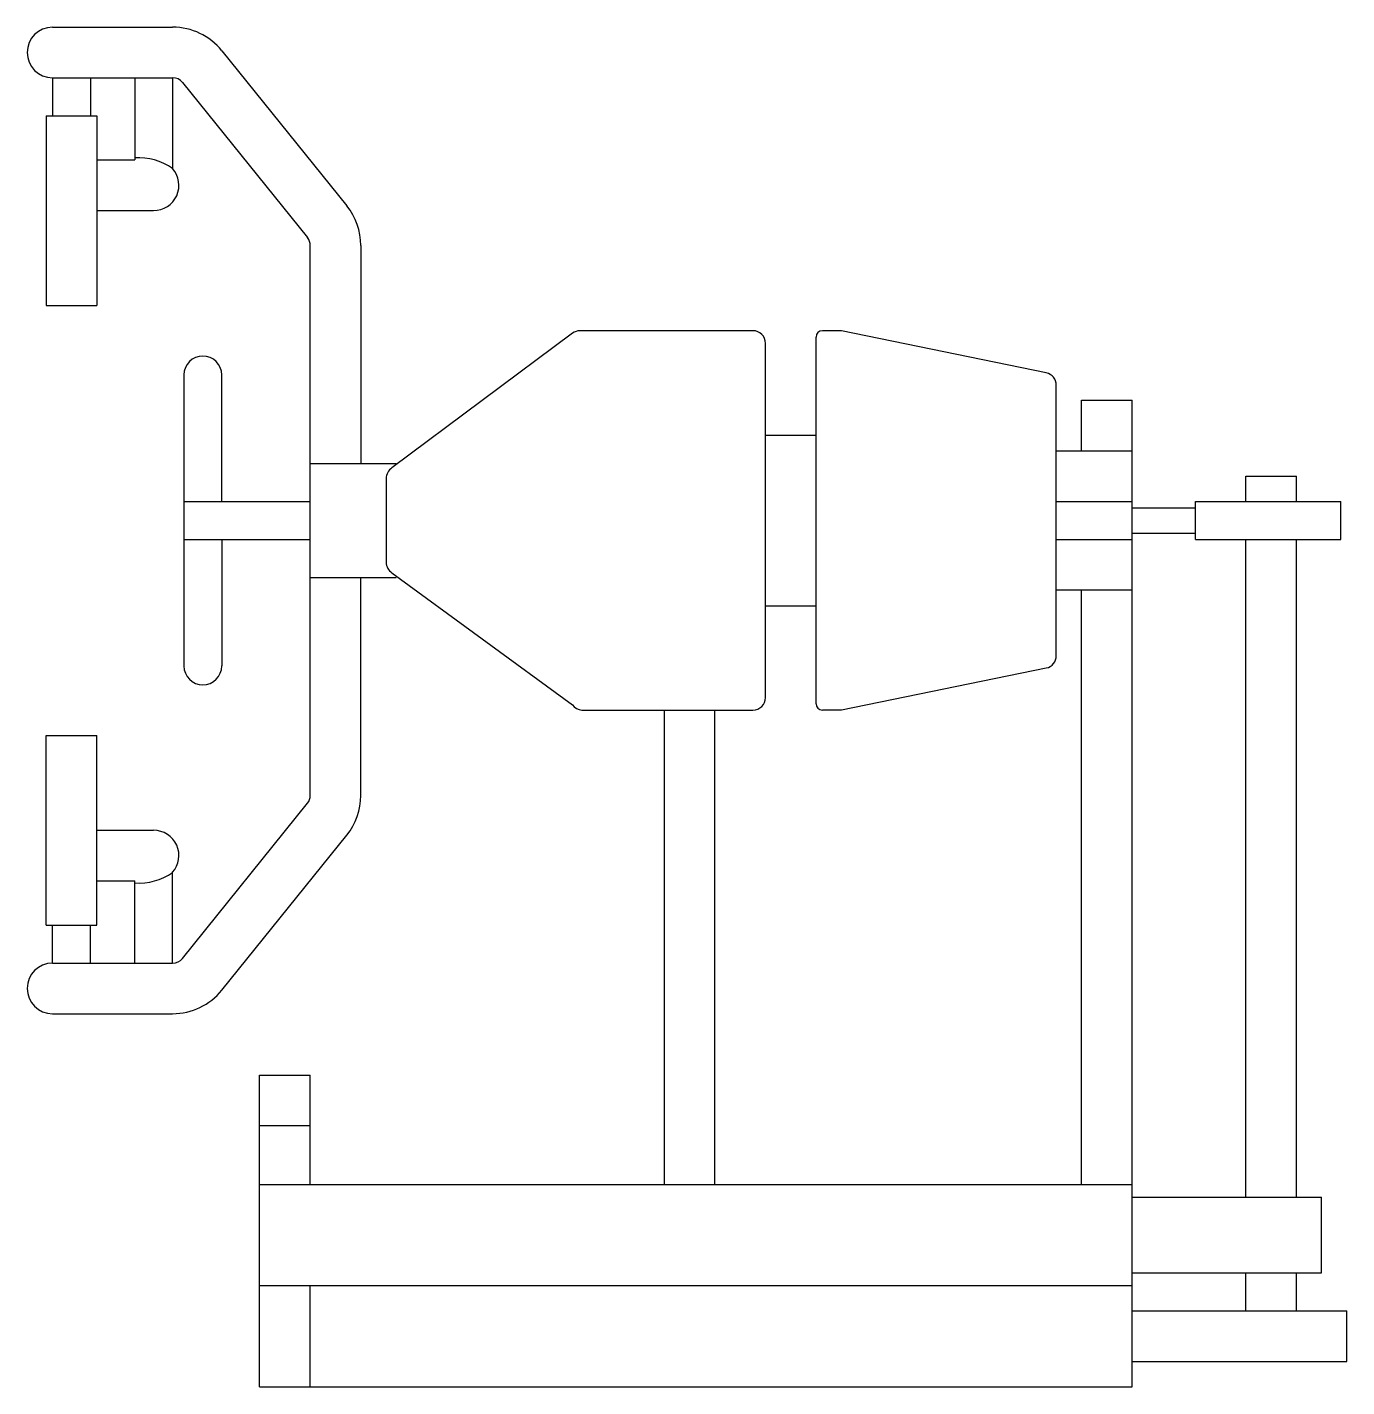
# Model space of a CAD drawing. Header units: millimetres. Extents: x 1381.04 to 1382.09, y 2703.16 to 2704.24.
import ezdxf

# ---------------------------------------------------------------- set-up
doc = ezdxf.new("R2010")
doc.units = ezdxf.units.MM
doc.header["$LTSCALE"] = 10
doc.layers.add('Equipam_fitness', color=1, linetype='Continuous')

msp = doc.modelspace()

# ---------------------------------------------------------------- linework, layer by layer
at = {"layer": 'Equipam_fitness'}
for p, q in [((1381.064, 2704.2388), (1381.159, 2704.2388)), ((1381.1979, 2704.2202), (1381.2968, 2704.0975)), ((1381.064, 2704.1988), (1381.064, 2704.1688)), ((1381.064, 2704.1988), (1381.159, 2704.1988)), ((1381.094, 2704.1988), (1381.094, 2704.1688)), ((1381.129, 2704.1988), (1381.129, 2704.1338)), ((1381.159, 2704.1988), (1381.159, 2704.127)), ((1381.1668, 2704.1951), (1381.2657, 2704.0724)), ((1381.059, 2704.1688), (1381.099, 2704.1688)), ((1381.059, 2704.1688), (1381.059, 2704.0188)), ((1381.099, 2704.1688), (1381.099, 2704.0188)), ((1381.099, 2704.1338), (1381.129, 2704.1338)), ((1381.099, 2704.0938), (1381.144, 2704.0938)), ((1381.2679, 2703.6314), (1381.2679, 2704.0661)), ((1381.3079, 2704.0661), (1381.3079, 2703.8938)), ((1381.059, 2704.0188), (1381.099, 2704.0188)), ((1381.4752, 2703.9968), (1381.3325, 2703.8903)), ((1381.6179, 2703.9988), (1381.4812, 2703.9988)), ((1381.6679, 2703.7038), (1381.6679, 2703.9938)), ((1381.6879, 2703.9988), (1381.6729, 2703.9988)), ((1381.85, 2703.9655), (1381.6879, 2703.9988)), ((1381.6279, 2703.7088), (1381.6279, 2703.9888)), ((1381.1679, 2703.9638), (1381.1679, 2703.7338)), ((1381.1979, 2703.8638), (1381.1979, 2703.9638)), ((1381.8579, 2703.7419), (1381.8579, 2703.9557)), ((1381.8779, 2703.9038), (1381.8779, 2703.9438)), ((1381.8779, 2703.9438), (1381.9179, 2703.9438)), ((1381.9179, 2703.8488), (1381.9179, 2703.9438)), ((1381.6279, 2703.9163), (1381.6679, 2703.9163)), ((1381.2679, 2703.8938), (1381.3359, 2703.8938)), ((1381.8579, 2703.9038), (1381.9179, 2703.9038)), ((1382.0079, 2703.8838), (1382.0479, 2703.8838)), ((1382.0079, 2703.8638), (1382.0079, 2703.8838)), ((1382.0479, 2703.8638), (1382.0479, 2703.8838)), ((1381.3279, 2703.8819), (1381.3279, 2703.8157)), ((1381.1679, 2703.8638), (1381.2679, 2703.8638)), ((1381.8579, 2703.8638), (1381.9179, 2703.8638)), ((1381.9679, 2703.8638), (1382.0829, 2703.8638)), ((1381.9679, 2703.8338), (1381.9679, 2703.8638)), ((1382.0829, 2703.8338), (1382.0829, 2703.8638)), ((1381.9179, 2703.8588), (1381.9679, 2703.8588)), ((1381.9179, 2703.1638), (1381.9179, 2703.8488)), ((1381.1679, 2703.8338), (1381.2679, 2703.8338)), ((1381.1979, 2703.8338), (1381.1979, 2703.7338)), ((1381.8579, 2703.8338), (1381.9179, 2703.8338)), ((1381.9179, 2703.8388), (1381.9679, 2703.8388)), ((1381.9679, 2703.8338), (1382.0829, 2703.8338)), ((1382.0079, 2703.3138), (1382.0079, 2703.8338)), ((1382.0479, 2703.3138), (1382.0479, 2703.8338)), ((1381.2679, 2703.8038), (1381.3359, 2703.8038)), ((1381.3079, 2703.6314), (1381.3079, 2703.8038)), ((1381.3325, 2703.8073), (1381.4752, 2703.703)), ((1381.8579, 2703.7938), (1381.9179, 2703.7938)), ((1381.8779, 2703.3238), (1381.8779, 2703.7938)), ((1381.6279, 2703.7813), (1381.6679, 2703.7813)), ((1381.85, 2703.7321), (1381.6879, 2703.6988)), ((1381.4826, 2703.6988), (1381.6179, 2703.6988)), ((1381.5479, 2703.3238), (1381.5479, 2703.6988)), ((1381.5879, 2703.3238), (1381.5879, 2703.6988)), ((1381.6879, 2703.6988), (1381.6729, 2703.6988)), ((1381.059, 2703.5288), (1381.059, 2703.6788)), ((1381.059, 2703.6788), (1381.099, 2703.6788)), ((1381.099, 2703.5288), (1381.099, 2703.6788)), ((1381.1668, 2703.5025), (1381.2657, 2703.6252)), ((1381.099, 2703.6038), (1381.144, 2703.6038)), ((1381.1979, 2703.4774), (1381.2968, 2703.6)), ((1381.099, 2703.5638), (1381.129, 2703.5638)), ((1381.129, 2703.4988), (1381.129, 2703.5638)), ((1381.159, 2703.4988), (1381.159, 2703.5706)), ((1381.059, 2703.5288), (1381.099, 2703.5288)), ((1381.064, 2703.4988), (1381.064, 2703.5288)), ((1381.094, 2703.4988), (1381.094, 2703.5288)), ((1381.064, 2703.4988), (1381.159, 2703.4988)), ((1381.064, 2703.4588), (1381.159, 2703.4588)), ((1381.2277, 2703.4103), (1381.2677, 2703.4103)), ((1381.2277, 2703.1638), (1381.2277, 2703.4103)), ((1381.2677, 2703.3238), (1381.2677, 2703.4103)), ((1381.2277, 2703.3703), (1381.2677, 2703.3703)), ((1381.2277, 2703.3238), (1381.9179, 2703.3238)), ((1381.9179, 2703.3138), (1382.0677, 2703.3138)), ((1382.0677, 2703.2538), (1382.0677, 2703.3138)), ((1381.9179, 2703.2538), (1382.0677, 2703.2538)), ((1382.0079, 2703.2238), (1382.0079, 2703.2538)), ((1382.0479, 2703.2238), (1382.0479, 2703.2538)), ((1381.2277, 2703.2438), (1381.9179, 2703.2438)), ((1381.2677, 2703.1638), (1381.2677, 2703.2438)), ((1381.9179, 2703.2238), (1382.0877, 2703.2238)), ((1382.0877, 2703.1838), (1382.0877, 2703.2238)), ((1381.9179, 2703.1838), (1382.0877, 2703.1838)), ((1381.2277, 2703.1638), (1381.9179, 2703.1638))]:
    msp.add_line(p, q, dxfattribs=at)
for centre, radius, start, end in [((1381.064, 2704.2188), 0.02, 90, 270), ((1381.159, 2704.1888), 0.05, 38.8845, 90), ((1381.159, 2704.1888), 0.01, 38.8845, 90), ((1381.1323, 2704.0889), 0.0466, 55.004, 94.0481), ((1381.144, 2704.1138), 0.02, 270, 41.4096), ((1381.2579, 2704.0661), 0.05, 0, 38.8845), ((1381.2579, 2704.0661), 0.01, 360, 38.8845), ((1381.4812, 2703.9888), 0.01, 90, 126.7271), ((1381.6179, 2703.9888), 0.01, 0, 90), ((1381.6729, 2703.9938), 0.005, 90, 180), ((1381.1829, 2703.9638), 0.015, 0, 180), ((1381.8479, 2703.9557), 0.01, 0, 78.0239), ((1381.3379, 2703.8819), 0.01, 122.8557, 180), ((1381.3379, 2703.8157), 0.01, 180, 237.1443), ((1381.1829, 2703.7338), 0.015, 180, 0), ((1381.8479, 2703.7419), 0.01, 281.9761, 0), ((1381.4833, 2703.7088), 0.01, 215.3716, 265.9144), ((1381.6179, 2703.7088), 0.01, 270, 0), ((1381.6729, 2703.7038), 0.005, 180, 270), ((1381.2579, 2703.6314), 0.01, 321.1155, 0), ((1381.2579, 2703.6314), 0.05, 321.1155, 0), ((1381.144, 2703.5838), 0.02, 318.5904, 90), ((1381.1323, 2703.6087), 0.0466, 265.9519, 304.996), ((1381.064, 2703.4788), 0.02, 90, 270), ((1381.159, 2703.5088), 0.01, 270, 321.1155), ((1381.159, 2703.5088), 0.05, 270, 321.1155)]:
    msp.add_arc(centre, radius, start, end, dxfattribs=at)

doc.saveas('drawing.dxf')
